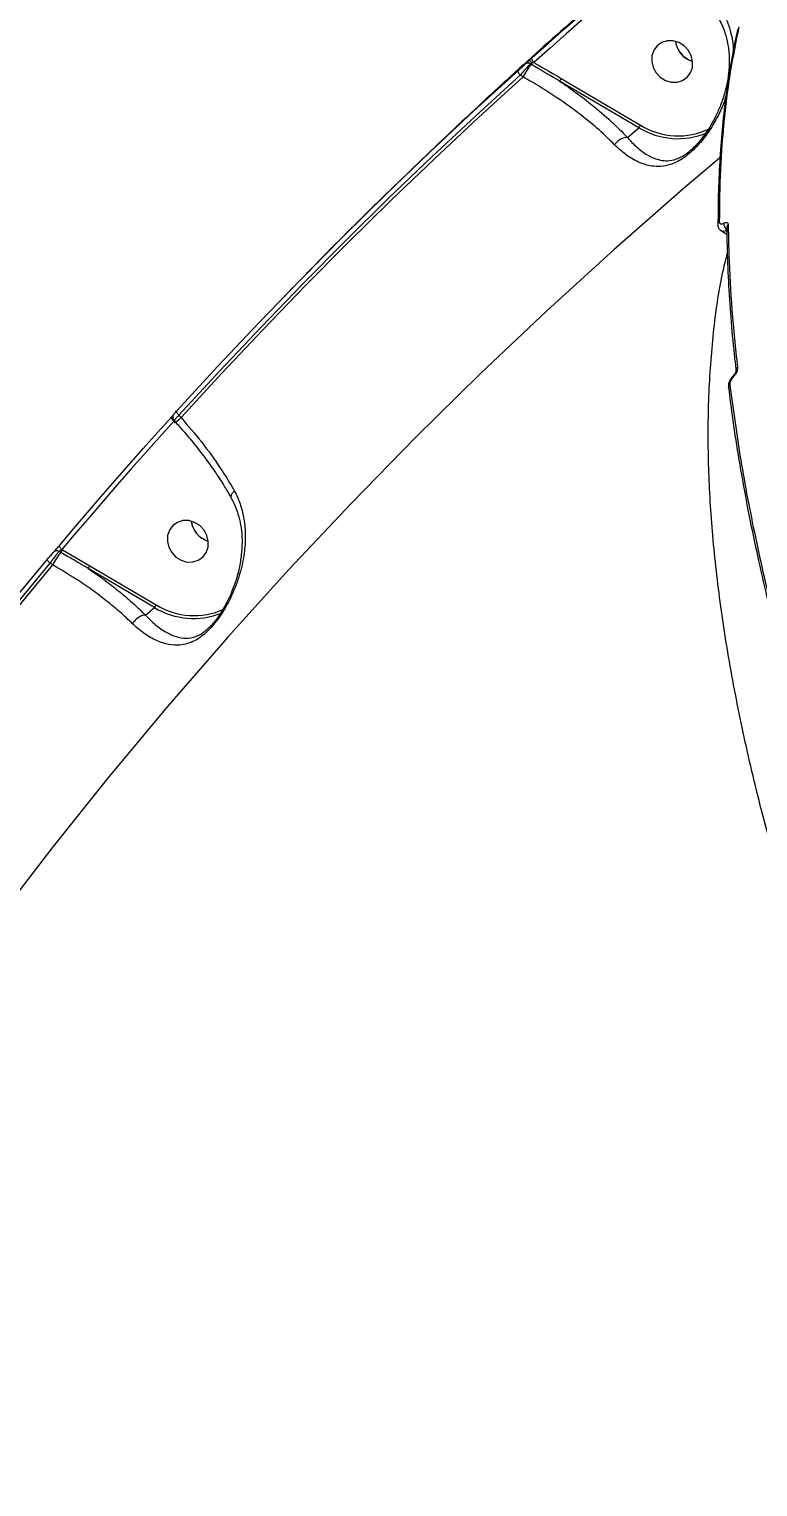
# Model space of a CAD drawing. Header units: millimetres. Extents: x -7151 to 6134, y -5040 to 5562.
# Drawn here: x -2961.4 to -2810.4, y 44.5 to 346.8 of the extents above; entities that cross this region are included whole.
import ezdxf

# ---------------------------------------------------------------- set-up
doc = ezdxf.new("R2010")
doc.units = ezdxf.units.MM
for name, color, linetype in [('DIKOM_ОБЪЕКТ', 7, 'Continuous'), ('DIKOM_РАЗМЕР_ЗОНА', 7, 'Continuous'), ('DIKOM_РАЗМЕР_ОБЪЕКТА', 7, 'Continuous')]:
    doc.layers.add(name, color=color, linetype=linetype)
doc.styles.add('style1', font='arial.ttf', dxfattribs={"width": 0.8})
doc.dimstyles.new('1-50', dxfattribs={"dimtxt": 300, "dimasz": 200, "dimexe": 100, "dimexo": 0, "dimgap": 100, "dimtad": 1, "dimtxsty": 'style1', "dimcen": 200, "dimclrd": 7, "dimclre": 7, "dimclrt": 7, "dimadec": 1, "dimazin": 2, "dimtfac": 1, "dimtmove": 0, "dimatfit": 2, "dimfxl": 0, "dimlwd": 25, "dimlwe": 18, "dimarcsym": 0})

# ---------------------------------------------------------------- blocks, each defined once
blk = doc.blocks.new('*D0')
at = {"layer": 'Defpoints', "color": 0, "transparency": 16777216}
for p in [(4133.55, 168.74), (-4567.47, -1241.13), (4133.55, -4153.12)]:
    blk.add_point(p, dxfattribs=at)
at = {"layer": 'DIKOM_РАЗМЕР_ОБЪЕКТА', "color": 7, "lineweight": 18, "transparency": 16777216}
for p, q in [((4133.55, 168.74), (4133.55, -4253.12)), ((-4567.47, -1241.13), (-4567.47, -4253.12))]:
    blk.add_line(p, q, dxfattribs=at)
at = {"layer": 'DIKOM_РАЗМЕР_ОБЪЕКТА', "color": 7, "lineweight": 25, "transparency": 16777216}
blk.add_line((-4367.47, -4153.12), (3933.55, -4153.12), dxfattribs=at)
at = {"layer": 'DIKOM_РАЗМЕР_ОБЪЕКТА', "color": 7, "transparency": 16777216}
for points in [[(-4367.47, -4119.79), (-4367.47, -4186.45), (-4567.47, -4153.12)], [(3933.55, -4119.79), (3933.55, -4186.45), (4133.55, -4153.12)]]:
    blk.add_solid(points, dxfattribs=at)
at = {"layer": 'DIKOM_РАЗМЕР_ОБЪЕКТА', "color": 7, "transparency": 16777216, "insert": (150.61, -3899.95), "char_height": 300, "attachment_point": 5, "style": 'style1'}
blk.add_mtext('8700', dxfattribs=at)
blk = doc.blocks.new('*D1')
at = {"layer": 'Defpoints', "color": 0, "transparency": 16777216}
for p in [(-2392.45, 3674.75), (-6010.84, -1738.88), (-3202.89, -1738.88)]:
    blk.add_point(p, dxfattribs=at)
at = {"layer": 'DIKOM_РАЗМЕР_ОБЪЕКТА', "color": 7, "lineweight": 18, "transparency": 16777216}
for p, q in [((-2392.45, 3674.75), (-6110.84, 3674.75)), ((-3202.89, -1738.88), (-6110.84, -1738.88))]:
    blk.add_line(p, q, dxfattribs=at)
at = {"layer": 'DIKOM_РАЗМЕР_ОБЪЕКТА', "color": 7, "lineweight": 25, "transparency": 16777216}
blk.add_line((-6010.84, 3474.75), (-6010.84, -1538.88), dxfattribs=at)
at = {"layer": 'DIKOM_РАЗМЕР_ОБЪЕКТА', "color": 7, "transparency": 16777216}
for points in [[(-6044.18, 3474.75), (-5977.51, 3474.75), (-6010.84, 3674.75)], [(-6044.18, -1538.88), (-5977.51, -1538.88), (-6010.84, -1738.88)]]:
    blk.add_solid(points, dxfattribs=at)
at = {"layer": 'DIKOM_РАЗМЕР_ОБЪЕКТА', "color": 7, "transparency": 16777216, "insert": (-6264.01, 967.94), "char_height": 300, "attachment_point": 5, "rotation": 90, "style": 'style1'}
blk.add_mtext('5400', dxfattribs=at)
blk = doc.blocks.new('*D3')
at = {"layer": 'Defpoints', "color": 0, "transparency": 16777216}
for p in [(6133.55, 253.24), (-5802.46, -2467.19), (6133.55, -4939.78)]:
    blk.add_point(p, dxfattribs=at)
at = {"layer": 'DIKOM_РАЗМЕР_ЗОНА', "color": 7, "lineweight": 18, "transparency": 16777216}
for p, q in [((6133.55, 253.24), (6133.55, -5039.78)), ((-5802.46, -2467.19), (-5802.46, -5039.78))]:
    blk.add_line(p, q, dxfattribs=at)
at = {"layer": 'DIKOM_РАЗМЕР_ЗОНА', "color": 7, "lineweight": 25, "transparency": 16777216}
blk.add_line((-5602.46, -4939.78), (5933.55, -4939.78), dxfattribs=at)
at = {"layer": 'DIKOM_РАЗМЕР_ЗОНА', "color": 7, "transparency": 16777216}
for points in [[(-5602.46, -4906.44), (-5602.46, -4973.11), (-5802.46, -4939.78)], [(5933.55, -4906.44), (5933.55, -4973.11), (6133.55, -4939.78)]]:
    blk.add_solid(points, dxfattribs=at)
at = {"layer": 'DIKOM_РАЗМЕР_ЗОНА', "color": 7, "transparency": 16777216, "insert": (186.61, -4686.61), "char_height": 300, "attachment_point": 5, "style": 'style1'}
blk.add_mtext('11950', dxfattribs=at)

msp = doc.modelspace()

# ---------------------------------------------------------------- linework, layer by layer
at = {"layer": 'DIKOM_ОБЪЕКТ', "color": 7, "linetype": 'Continuous', "lineweight": 15}
for p, q in [((-2857.336, 339.522), (-2857.531, 339.638)), ((-2859.025, 336.932), (-2859.62, 337.283)), ((-2835.048, 326.386), (-2851.476, 336.068)), ((-2851.109, 336.614), (-2834.681, 326.933)), ((-2837.41, 324.374), (-2835.048, 326.386)), ((-2824.326, 321.728), (-2823.844, 322.107)), ((-2818.68, 306.304), (-2818.681, 306.347)), ((-2817.933, 305.017), (-2816.783, 304.35)), ((-2906.665, 293.307), (-2909.171, 290.73)), ((-2930.365, 266.759), (-2929.92, 266.269)), ((-2931.096, 265.132), (-2931.439, 265.509)), ((-2931.365, 265.703), (-2930.972, 265.269)), ((-2930.972, 265.269), (-2930.972, 265.271)), ((-2954.606, 238.913), (-2954.49, 238.845)), ((-2954.49, 238.845), (-2948.81, 235.542)), ((-2956.517, 235.736), (-2957.091, 236.075)), ((-2954.828, 238.327), (-2955.175, 238.532)), ((-2935.428, 226.893), (-2949.177, 234.996)), ((-2948.81, 235.542), (-2935.061, 227.439)), ((-2937.284, 225.311), (-2935.428, 226.893))]:
    msp.add_line(p, q, dxfattribs=at)
at = {"layer": 'DIKOM_ОБЪЕКТ', "color": 7, "linetype": 'Continuous', "lineweight": 15, "flags": 128}
for points in [[(-2857.143, 340.927), (-2853.79, 343.92), (-2850.423, 346.897), (-2847.044, 349.859), (-2843.65, 352.806), (-2840.243, 355.737), (-2836.824, 358.653), (-2833.391, 361.554), (-2829.945, 364.439)], [(-2829.612, 363.41), (-2833.056, 360.527), (-2836.485, 357.629), (-2839.902, 354.715), (-2843.306, 351.786), (-2846.697, 348.842), (-2850.074, 345.882), (-2853.438, 342.907), (-2856.788, 339.917)], [(-2825.657, 343.389), (-2826.736, 344.055), (-2827.928, 344.401), (-2829.136, 344.401), (-2830.262, 344.053), (-2831.215, 343.386), (-2831.918, 342.454), (-2832.314, 341.332), (-2832.37, 340.112), (-2832.083, 338.893), (-2831.475, 337.772), (-2830.595, 336.841), (-2829.516, 336.175), (-2828.324, 335.829), (-2827.116, 335.83), (-2825.99, 336.178), (-2825.037, 336.845), (-2824.334, 337.777), (-2823.938, 338.898), (-2823.882, 340.118), (-2824.17, 341.338), (-2824.778, 342.458), (-2825.657, 343.389)], [(-2856.788, 339.917), (-2856.909, 340.065), (-2857.014, 340.217), (-2857.099, 340.369), (-2857.16, 340.513), (-2857.196, 340.646), (-2857.205, 340.762), (-2857.188, 340.857), (-2857.143, 340.927)], [(-2825.64, 341.063), (-2824.56, 340.397), (-2823.886, 340.158)], [(-2930.782, 267.707), (-2922.318, 276.919), (-2913.74, 286.023), (-2905.052, 295.016), (-2896.253, 303.898), (-2887.345, 312.667), (-2878.329, 321.323), (-2869.206, 329.864), (-2859.979, 338.289)], [(-2859.62, 337.283), (-2868.841, 328.864), (-2877.955, 320.33), (-2886.964, 311.682), (-2895.864, 302.919), (-2904.655, 294.045), (-2913.337, 285.059), (-2921.907, 275.963), (-2930.365, 266.759)], [(-2929.92, 266.269), (-2921.445, 275.493), (-2912.858, 284.607), (-2904.158, 293.611), (-2895.348, 302.503), (-2886.428, 311.282), (-2877.4, 319.948), (-2868.265, 328.498), (-2859.025, 336.932)], [(-2859.62, 337.283), (-2859.741, 337.43), (-2859.846, 337.581), (-2859.931, 337.731), (-2859.992, 337.875), (-2860.029, 338.008), (-2860.039, 338.124), (-2860.022, 338.219), (-2859.979, 338.289)], [(-2818.31, 320.045), (-2825.886, 313.616), (-2840.131, 301.154), (-2854.13, 288.414), (-2867.878, 275.399), (-2881.371, 262.113), (-2894.603, 248.561), (-2907.571, 234.747), (-2920.271, 220.676), (-2932.699, 206.351), (-2944.851, 191.778), (-2956.723, 176.96), (-2968.31, 161.904), (-2979.61, 146.613), (-2990.62, 131.093), (-3001.334, 115.348), (-3011.75, 99.383), (-3019.705, 86.718)], [(-2816.466, 272.249), (-2816.472, 272.277), (-2816.476, 272.31)], [(-2955.042, 239.84), (-2952.194, 243.213), (-2949.331, 246.573), (-2946.455, 249.92), (-2943.563, 253.254), (-2940.658, 256.575), (-2937.738, 259.883), (-2934.804, 263.177), (-2931.856, 266.458)], [(-2931.439, 265.509), (-2931.572, 265.645), (-2931.688, 265.786), (-2931.783, 265.927), (-2931.854, 266.063), (-2931.898, 266.188), (-2931.913, 266.298), (-2931.899, 266.389), (-2931.856, 266.458)], [(-2930.365, 266.759), (-2930.497, 266.895), (-2930.613, 267.035), (-2930.707, 267.176), (-2930.778, 267.311), (-2930.822, 267.436), (-2930.837, 267.546), (-2930.824, 267.638), (-2930.782, 267.707)], [(-2931.439, 265.509), (-2934.385, 262.231), (-2937.317, 258.939), (-2940.234, 255.635), (-2943.137, 252.316), (-2946.026, 248.985), (-2948.9, 245.641), (-2951.76, 242.284), (-2954.606, 238.913)], [(-2926.037, 243.896), (-2927.116, 244.561), (-2928.308, 244.908), (-2929.516, 244.907), (-2930.643, 244.559), (-2931.596, 243.892), (-2932.299, 242.96), (-2932.694, 241.839), (-2932.75, 240.619), (-2932.463, 239.399), (-2931.855, 238.278), (-2930.976, 237.348), (-2929.896, 236.682), (-2928.705, 236.335), (-2927.496, 236.336), (-2926.371, 236.684), (-2925.417, 237.351), (-2924.715, 238.283), (-2924.319, 239.405), (-2924.263, 240.624), (-2924.55, 241.844), (-2925.158, 242.965), (-2926.037, 243.896)], [(-2954.606, 238.913), (-2954.742, 239.045), (-2954.862, 239.182), (-2954.96, 239.319), (-2955.034, 239.451), (-2955.08, 239.573), (-2955.097, 239.682), (-2955.084, 239.772), (-2955.042, 239.84)], [(-2926.02, 241.569), (-2924.941, 240.904), (-2924.266, 240.664)], [(-3018.229, 156.516), (-3011.073, 166.92), (-3003.791, 177.229), (-2996.386, 187.44), (-2988.857, 197.554), (-2981.206, 207.567), (-2973.434, 217.48), (-2965.542, 227.291), (-2957.531, 236.998)], [(-2957.091, 236.075), (-2965.096, 226.376), (-2972.982, 216.573), (-2980.747, 206.669), (-2988.392, 196.663), (-2995.914, 186.558), (-3003.314, 176.355), (-3010.59, 166.055), (-3017.74, 155.66)], [(-2957.091, 236.075), (-2957.227, 236.206), (-2957.347, 236.342), (-2957.445, 236.478), (-2957.519, 236.609), (-2957.566, 236.731), (-2957.583, 236.839), (-2957.572, 236.929), (-2957.531, 236.998)], [(-3017.287, 155.161), (-3010.123, 165.578), (-3002.834, 175.899), (-2995.42, 186.123), (-2987.883, 196.248), (-2980.222, 206.273), (-2972.441, 216.197), (-2964.539, 226.019), (-2956.517, 235.736)]]:
    msp.add_lwpolyline(points, dxfattribs=at)
at = {"layer": 'DIKOM_ОБЪЕКТ', "color": 7, "linetype": 'Continuous', "lineweight": 15}
for centre, radius, start, end in [((-2822.589, 344.835), 4.852, 186.39836, 231.0341), ((-2822.594, 344.828), 4.846, 186.3223, 254.53281), ((-2847.67, 331.376), 12.641, 139.87326, 153.92633), ((-2858.028, 338.921), 0.873, 55.24968, 127.8511), ((-2861.1, 336.411), 5.25, 40.62526, 49.72553), ((-2858.796, 340.803), 1.942, 318.75526, 329.91828), ((-2853.09, 337.549), 2.19, 317.46644, 334.75643), ((-2836.664, 327.87), 2.194, 317.43984, 334.71128), ((-2826.854, 339.584), 14.877, 238.25663, 295.60559), ((-2826.939, 339.752), 15.633, 238.75447, 292.46188), ((-2817.965, 306.326), 0.717, 124.32954, 178.33064), ((-2815.945, 306.488), 1.493, 175.87491, 235.42073), ((-2816.11, 305.687), 0.713, 124.09562, 180.97086), ((-2814.235, 276.142), 0.679, 122.70385, 185.42847), ((-2815.793, 272.342), 0.684, 122.87903, 182.68951), ((-2815.181, 274.9), 0.247, 148.01307, 208.00178), ((-2914.182, 248.637), 23.634, 131.75312, 135.26829), ((-2922.966, 245.344), 4.855, 186.42047, 231.02477), ((-2922.972, 245.336), 4.848, 186.33536, 254.51956), ((-2956.755, 239.954), 2.522, 319.83163, 333.92417), ((-2945.163, 230.18), 12.64, 139.87277, 153.92682), ((-2955.667, 237.824), 0.862, 55.24594, 136.20137), ((-2950.812, 236.49), 2.215, 317.56003, 334.65995), ((-2937.063, 228.387), 2.215, 317.56173, 334.6597), ((-2927.313, 240.276), 15.652, 238.7686, 291.63537), ((-2927.228, 240.111), 14.898, 238.27873, 294.39897)]:
    msp.add_arc(centre, radius, start, end, dxfattribs=at)
for points, knots in [([(-2838.269, 357.684), (-2841.172, 355.186), (-2848.722, 348.689), (-2860.684, 337.925), (-2874.179, 325.431), (-2887.433, 312.679), (-2897.364, 302.891), (-2902.803, 297.282), (-2903.973, 296.075)], [0, 0, 0, 0, 0.12754687, 0.33166563, 0.53578047, 0.73990013, 0.94402728, 1, 1, 1, 1]), ([(-2817.933, 350.871), (-2817.527, 350.133), (-2816.717, 348.656), (-2815.859, 345.815), (-2815.413, 343.658), (-2815.468, 342.318), (-2815.47, 342.273)], [0, 0, 0, 0, 0.2794636, 0.5590871, 0.9850249, 1, 1, 1, 1]), ([(-2818.712, 349.392), (-2818.456, 348.963), (-2817.829, 347.916), (-2817.128, 346.061), (-2816.575, 343.866), (-2816.296, 341.503), (-2816.291, 339.003), (-2816.581, 336.392), (-2817.169, 333.727), (-2818.008, 331.191), (-2818.997, 328.923), (-2820.028, 326.996), (-2821.072, 325.354), (-2822.102, 323.979), (-2823.03, 322.891), (-2823.613, 322.346), (-2823.859, 322.116)], [0, 0, 0, 0, 0.0525607, 0.1285045, 0.2075195, 0.2900399, 0.3766167, 0.4665982, 0.5598317, 0.6535638, 0.7330005, 0.8023952, 0.8639245, 0.9174768, 0.9652713, 1, 1, 1, 1]), ([(-2814.537, 346.822), (-2814.681, 346.211), (-2815.285, 343.64), (-2816.136, 338.893), (-2817.083, 332.582), (-2817.804, 326.051), (-2818.308, 319.322), (-2818.603, 312.753), (-2818.624, 308.34), (-2818.634, 306.307)], [0, 0, 0, 0, 0.0504502, 0.2124185, 0.374541, 0.5367678, 0.6990622, 0.861367, 1, 1, 1, 1]), ([(-2814.295, 347.327), (-2814.924, 344.247), (-2816.182, 338.087), (-2817.422, 328.19), (-2818.226, 317.86), (-2818.321, 310.565), (-2818.369, 306.918)], [0, 0, 0, 0, 0.2490962, 0.4981941, 0.7490973, 1, 1, 1, 1]), ([(-2859.979, 338.289), (-2859.848, 338.408), (-2859.587, 338.644), (-2859.177, 339.025), (-2858.809, 339.371), (-2858.645, 339.531), (-2858.564, 339.61)], [0, 0, 0, 0, 0.2566541, 0.5136251, 0.761242, 1, 1, 1, 1]), ([(-2857.531, 339.638), (-2857.66, 339.504), (-2857.921, 339.234), (-2858.471, 338.623), (-2859.069, 337.938), (-2859.437, 337.501), (-2859.62, 337.283)], [0, 0, 0, 0, 0.2425171, 0.491732, 0.7473121, 1, 1, 1, 1]), ([(-2858.564, 339.61), (-2858.489, 339.683), (-2858.338, 339.83), (-2858.026, 340.122), (-2857.807, 340.324), (-2857.706, 340.417)], [0, 0, 0, 0, 0.35095378, 0.70141932, 1, 1, 1, 1]), ([(-2857.706, 340.417), (-2857.651, 340.467), (-2857.458, 340.644), (-2857.274, 340.81), (-2857.143, 340.927)], [0, 0, 0, 0, 0.2878609, 1, 1, 1, 1]), ([(-2857.115, 339.829), (-2857.169, 339.811), (-2857.28, 339.773), (-2857.42, 339.711), (-2857.5, 339.664), (-2857.525, 339.643), (-2857.531, 339.638)], [0, 0, 0, 0, 0.3280416, 0.6790877, 0.9206378, 1, 1, 1, 1]), ([(-2851.476, 336.068), (-2853.173, 337.07), (-2855.123, 338.221), (-2857.081, 339.373), (-2857.336, 339.522)], [0, 0, 0, 0, 0.8701825, 1, 1, 1, 1]), ([(-2856.788, 339.917), (-2856.866, 339.899), (-2856.974, 339.874), (-2857.084, 339.839), (-2857.115, 339.829)], [0, 0, 0, 0, 0.72097167, 1, 1, 1, 1]), ([(-2856.788, 339.917), (-2856.604, 339.809), (-2854.715, 338.7), (-2852.819, 337.604), (-2851.109, 336.614)], [0, 0, 0, 0, 0.097418, 1, 1, 1, 1]), ([(-2840.052, 322.852), (-2841.098, 323.879), (-2843.206, 325.95), (-2847.215, 329.236), (-2851.336, 332.204), (-2855.398, 334.83), (-2857.812, 336.229), (-2859.025, 336.932)], [0, 0, 0, 0, 0.210644, 0.4247435, 0.6762151, 0.8373895, 1, 1, 1, 1]), ([(-2851.476, 336.068), (-2850.299, 335.256), (-2847.934, 333.625), (-2844.344, 330.846), (-2840.703, 327.746), (-2838.514, 325.504), (-2837.41, 324.374)], [0, 0, 0, 0, 0.2160775, 0.4341139, 0.7147666, 1, 1, 1, 1]), ([(-2816.998, 332.869), (-2817.241, 332.13), (-2817.824, 330.36), (-2819.216, 327.669), (-2821.072, 324.744), (-2822.99, 322.464), (-2824.673, 320.924), (-2825.98, 319.948), (-2827.278, 319.214), (-2828.81, 318.605), (-2830.516, 318.291), (-2832.691, 318.396), (-2835.126, 319.152), (-2837.686, 320.647), (-2839.312, 322.162), (-2840.052, 322.852)], [0, 0, 0, 0, 0.059837, 0.1431919, 0.2263014, 0.315718, 0.3612676, 0.4068222, 0.4552777, 0.5038005, 0.5825125, 0.6613764, 0.7807652, 0.9001399, 1, 1, 1, 1]), ([(-2837.414, 324.373), (-2837.634, 324.364), (-2838.073, 324.347), (-2838.806, 324.031), (-2839.462, 323.555), (-2839.859, 323.125), (-2840.025, 322.889), (-2840.052, 322.852)], [0, 0, 0, 0, 0.24629636, 0.49253226, 0.7387381, 0.95809945, 1, 1, 1, 1]), ([(-2837.41, 324.374), (-2837.41, 324.374), (-2837.411, 324.373), (-2837.413, 324.373), (-2837.414, 324.373)], [0, 0, 0, 0, 0.5855765, 1, 1, 1, 1]), ([(-2837.414, 324.373), (-2837.414, 324.372), (-2836.763, 323.654), (-2835.424, 322.233), (-2833.264, 320.647), (-2831.262, 319.76), (-2829.435, 319.487), (-2828.023, 319.632), (-2826.714, 320.098), (-2825.569, 320.682), (-2824.742, 321.378), (-2824.326, 321.728)], [0, 0, 0, 0, 0.000117, 0.159578, 0.347147, 0.5395342, 0.6600683, 0.7829999, 0.8537441, 0.9264476, 1, 1, 1, 1]), ([(-2818.669, 306.348), (-2818.673, 306.3), (-2818.69, 306.052), (-2818.556, 305.635), (-2818.269, 305.202), (-2818.003, 305.085), (-2817.91, 305.045)], [0, 0, 0, 0, 0.09096122, 0.47211687, 0.81631529, 1, 1, 1, 1]), ([(-2818.369, 306.918), (-2818.355, 306.806), (-2818.326, 306.582), (-2818.108, 306.422), (-2817.8, 306.415), (-2817.549, 306.539), (-2817.434, 306.596)], [0, 0, 0, 0, 0.263257, 0.5267144, 0.7813042, 1, 1, 1, 1]), ([(-2817.434, 306.596), (-2817.319, 306.653), (-2817.072, 306.775), (-2816.769, 306.768), (-2816.554, 306.61), (-2816.525, 306.389), (-2816.51, 306.278)], [0, 0, 0, 0, 0.22145766, 0.47449378, 0.73731293, 1, 1, 1, 1]), ([(-2816.796, 305.678), (-2816.79, 304.44), (-2816.772, 300.806), (-2816.51, 294.591), (-2816.01, 287.049), (-2815.465, 280.876), (-2815.018, 277.168), (-2814.887, 276.082)], [0, 0, 0, 0, 0.13189052, 0.38690491, 0.64126765, 0.89491859, 1, 1, 1, 1]), ([(-2816.51, 306.278), (-2816.506, 305.862), (-2816.483, 303.783), (-2816.338, 297.966), (-2815.845, 288.631), (-2815.017, 280.688), (-2814.602, 276.713)], [0, 0, 0, 0, 0.0441407, 0.2207209, 0.6100135, 1, 1, 1, 1]), ([(-2816.613, 305.161), (-2816.812, 305.074), (-2817.238, 304.887), (-2817.703, 304.873), (-2817.877, 305.016), (-2817.914, 305.047)], [0, 0, 0, 0, 0.4074102, 0.8739209, 1, 1, 1, 1]), ([(-2596.098, -166.406), (-2600.261, -162.224), (-2608.591, -153.854), (-2620.965, -140.705), (-2633.211, -127.162), (-2645.452, -113.028), (-2657.656, -98.317), (-2669.784, -83.045), (-2681.64, -67.456), (-2693.573, -51.065), (-2705.518, -33.858), (-2717.404, -15.848), (-2728.823, 2.366), (-2739.725, 20.698), (-2750.053, 39.064), (-2759.76, 57.387), (-2768.818, 75.635), (-2777.226, 93.78), (-2784.973, 111.786), (-2792.024, 129.569), (-2798.344, 147.047), (-2803.9, 164.147), (-2808.671, 180.835), (-2812.664, 197.092), (-2815.878, 212.885), (-2818.298, 228.14), (-2819.915, 242.787), (-2820.719, 257.029), (-2820.671, 270.802), (-2819.659, 283.958), (-2818.333, 293.798), (-2817.035, 298.917), (-2816.696, 300.256)], [0, 0, 0, 0, 0.0304701, 0.0609767, 0.0914833, 0.1219538, 0.1536733, 0.185434, 0.2171948, 0.2489145, 0.2838219, 0.3188399, 0.3539137, 0.3889879, 0.4240053, 0.458912, 0.4937031, 0.5286046, 0.5635622, 0.5985195, 0.6334205, 0.6682114, 0.7029196, 0.7377376, 0.7726112, 0.807485, 0.8423026, 0.8770106, 0.9136661, 0.9503542, 0.9870099, 1, 1, 1, 1]), ([(-2814.602, 276.713), (-2814.596, 276.619), (-2814.583, 276.385), (-2814.662, 275.97), (-2814.841, 275.519), (-2815.085, 275.107), (-2815.294, 274.892), (-2815.399, 274.784)], [0, 0, 0, 0, 0.1655285, 0.4120657, 0.6201095, 0.8097027, 1, 1, 1, 1]), ([(-2814.914, 276.09), (-2814.913, 276.085), (-2814.909, 276.065), (-2814.915, 275.893), (-2814.987, 275.638), (-2815.109, 275.382), (-2815.235, 275.197), (-2815.333, 275.083), (-2815.378, 275.044), (-2815.39, 275.034)], [0, 0, 0, 0, 0.068871, 0.3065019, 0.5520928, 0.7307322, 0.8629372, 0.9630103, 1, 1, 1, 1]), ([(-2815.39, 275.03), (-2815.394, 275.026), (-2815.603, 274.86), (-2815.954, 274.405), (-2816.325, 273.668), (-2816.52, 272.943), (-2816.466, 272.504), (-2816.442, 272.314)], [0, 0, 0, 0, 0.0055546, 0.2602639, 0.5175871, 0.7909189, 1, 1, 1, 1]), ([(-2816.411, 272.256), (-2816.311, 271.401), (-2815.904, 267.917), (-2814.974, 261.644), (-2813.618, 253.441), (-2812.036, 245.08), (-2810.247, 236.583), (-2808.252, 227.956), (-2806.037, 219.2), (-2804.177, 212.254), (-2802.986, 208.192), (-2802.673, 207.125)], [0, 0, 0, 0, 0.0423076, 0.1723201, 0.3024425, 0.4326461, 0.5628991, 0.6931744, 0.8234312, 0.9536426, 1, 1, 1, 1]), ([(-2815.399, 274.784), (-2815.501, 274.679), (-2815.706, 274.469), (-2815.943, 274.069), (-2816.112, 273.634), (-2816.185, 273.235), (-2816.171, 273.008), (-2816.164, 272.917)], [0, 0, 0, 0, 0.1920454, 0.3836205, 0.5901913, 0.8340665, 1, 1, 1, 1]), ([(-2816.164, 272.917), (-2815.469, 267.812), (-2814.079, 257.602), (-2810.983, 241.529), (-2807.206, 224.969), (-2804.017, 213.504), (-2802.423, 207.772)], [0, 0, 0, 0, 0.24859443, 0.49718886, 0.74859503, 1, 1, 1, 1]), ([(-2931.541, 266.811), (-2931.599, 266.746), (-2931.692, 266.641), (-2931.827, 266.491), (-2931.88, 266.433)], [0, 0, 0, 0, 0.6139495, 1, 1, 1, 1]), ([(-2931.117, 267.335), (-2931.173, 267.273), (-2931.288, 267.143), (-2931.356, 267.064), (-2931.407, 267), (-2931.452, 266.939), (-2931.526, 266.819), (-2931.61, 266.61), (-2931.64, 266.302), (-2931.567, 265.967), (-2931.425, 265.79), (-2931.361, 265.71)], [0, 0, 0, 0, 0.154541, 0.3211637, 0.3797138, 0.4245724, 0.474171, 0.5745521, 0.7108983, 0.8683411, 1, 1, 1, 1]), ([(-2930.365, 266.759), (-2930.396, 266.727), (-2930.603, 266.516), (-2930.945, 266.161), (-2931.251, 265.837), (-2931.386, 265.688), (-2931.354, 265.714), (-2931.348, 265.718)], [0, 0, 0, 0, 0.0521733, 0.3479542, 0.6431873, 0.9385012, 1, 1, 1, 1]), ([(-2931.118, 267.335), (-2931.113, 267.341), (-2931.048, 267.414), (-2930.919, 267.557), (-2930.8, 267.688), (-2930.782, 267.707)], [0, 0, 0, 0, 0.0646682, 0.8597668, 1, 1, 1, 1]), ([(-2929.92, 266.269), (-2928.462, 264.581), (-2925.504, 261.157), (-2921.991, 256.236), (-2919.881, 252.861), (-2919.002, 251.316), (-2918.87, 251.084)], [0, 0, 0, 0, 0.34350502, 0.69693654, 0.95453886, 1, 1, 1, 1]), ([(-2931.339, 265.674), (-2931.344, 265.666), (-2931.363, 265.632), (-2931.403, 265.569), (-2931.435, 265.517), (-2931.439, 265.509)], [0, 0, 0, 0, 0.193317, 0.8782905, 1, 1, 1, 1]), ([(-2930.997, 265.248), (-2930.398, 264.584), (-2928.991, 263.023), (-2926.902, 260.478), (-2924.729, 257.654), (-2922.712, 254.804), (-2920.954, 252.126), (-2919.963, 250.42), (-2919.517, 249.654)], [0, 0, 0, 0, 0.13328223, 0.31305625, 0.49345914, 0.67380333, 0.85347713, 1, 1, 1, 1]), ([(-2918.87, 251.084), (-2918.754, 250.868), (-2918.179, 249.803), (-2917.389, 247.756), (-2916.717, 244.694), (-2916.516, 241.322), (-2916.852, 237.414), (-2917.832, 233.233), (-2919.447, 229.134), (-2921.171, 226.045), (-2922.601, 224.022), (-2923.733, 222.666), (-2924.879, 221.539), (-2926.138, 220.544), (-2927.485, 219.775), (-2929.243, 219.16), (-2931.304, 218.981), (-2933.727, 219.456), (-2936.253, 220.588), (-2938.368, 222.052), (-2939.602, 223.2), (-2939.973, 223.546)], [0, 0, 0, 0, 0.01345679, 0.06632547, 0.11923314, 0.18327478, 0.24735133, 0.32647966, 0.40536621, 0.46786116, 0.49909565, 0.53030219, 0.56143969, 0.59261861, 0.63451404, 0.67648718, 0.74808255, 0.81976129, 0.8939569, 0.96806619, 1, 1, 1, 1]), ([(-2919.472, 249.691), (-2919.505, 249.742), (-2919.605, 249.896), (-2919.498, 250.29), (-2919.239, 250.695), (-2918.994, 250.963), (-2918.9, 251.056), (-2918.87, 251.084)], [0, 0, 0, 0, 0.1650153, 0.4943217, 0.8237168, 0.9456486, 1, 1, 1, 1]), ([(-2919.58, 249.625), (-2919.535, 249.554), (-2919.088, 248.862), (-2918.472, 247.37), (-2917.761, 245.165), (-2917.349, 242.802), (-2917.236, 240.341), (-2917.39, 237.76), (-2917.825, 235.108), (-2918.494, 232.589), (-2919.3, 230.361), (-2920.135, 228.483), (-2920.993, 226.857), (-2921.852, 225.465), (-2922.7, 224.28), (-2923.535, 223.297), (-2924.115, 222.694), (-2924.4, 222.465), (-2924.429, 222.442)], [0, 0, 0, 0, 0.0091242, 0.0887266, 0.1712581, 0.2556576, 0.3415366, 0.4294209, 0.5224088, 0.6137537, 0.6873705, 0.7521811, 0.8091087, 0.8598152, 0.9062926, 0.949779, 0.9949848, 1, 1, 1, 1]), ([(-2956.288, 238.42), (-2956.281, 238.428), (-2956.209, 238.506), (-2956.028, 238.702), (-2955.713, 239.058), (-2955.363, 239.46), (-2955.149, 239.713), (-2955.042, 239.84)], [0, 0, 0, 0, 0.0277318, 0.2650197, 0.5077081, 0.7540318, 1, 1, 1, 1]), ([(-2954.606, 238.913), (-2954.661, 238.884), (-2954.771, 238.825), (-2954.937, 238.722), (-2955.071, 238.626), (-2955.14, 238.568), (-2955.167, 238.541), (-2955.173, 238.535), (-2955.175, 238.532)], [0, 0, 0, 0, 0.26329716, 0.51594799, 0.75199261, 0.94131819, 0.97435835, 1, 1, 1, 1]), ([(-2957.531, 236.998), (-2957.424, 237.125), (-2957.21, 237.378), (-2956.862, 237.781), (-2956.548, 238.137), (-2956.369, 238.334), (-2956.296, 238.412), (-2956.288, 238.42)], [0, 0, 0, 0, 0.2458255, 0.4918064, 0.7342627, 0.9714244, 1, 1, 1, 1]), ([(-2955.175, 238.532), (-2955.188, 238.518), (-2955.31, 238.389), (-2955.598, 238.057), (-2956.088, 237.445), (-2956.618, 236.746), (-2956.934, 236.298), (-2957.091, 236.075)], [0, 0, 0, 0, 0.02868633, 0.26710587, 0.51013124, 0.75567137, 1, 1, 1, 1]), ([(-2949.177, 234.996), (-2949.459, 235.165), (-2950.867, 236.009), (-2952.756, 237.108), (-2954.36, 238.052), (-2954.828, 238.327)], [0, 0, 0, 0, 0.150425, 0.7521311, 1, 1, 1, 1]), ([(-2939.973, 223.546), (-2940.808, 224.339), (-2942.486, 225.932), (-2945.331, 228.275), (-2948.373, 230.555), (-2952.039, 233.073), (-2954.857, 234.749), (-2956.517, 235.736)], [0, 0, 0, 0, 0.1872775, 0.3765499, 0.556992, 0.7391887, 1, 1, 1, 1]), ([(-2949.177, 234.996), (-2948.105, 234.253), (-2945.952, 232.761), (-2942.885, 230.381), (-2939.931, 227.89), (-2938.17, 226.174), (-2937.284, 225.311)], [0, 0, 0, 0, 0.2380383, 0.4781512, 0.7377039, 1, 1, 1, 1]), ([(-2937.289, 225.31), (-2937.501, 225.294), (-2937.925, 225.261), (-2938.637, 224.924), (-2939.304, 224.416), (-2939.704, 223.952), (-2939.905, 223.657), (-2939.95, 223.585), (-2939.973, 223.546)], [0, 0, 0, 0, 0.2316244, 0.4632595, 0.6948856, 0.9264266, 0.961009, 1, 1, 1, 1]), ([(-2937.284, 225.311), (-2937.285, 225.311), (-2937.286, 225.31), (-2937.288, 225.31), (-2937.289, 225.31)], [0, 0, 0, 0, 0.6209643, 1, 1, 1, 1]), ([(-2937.289, 225.31), (-2937.288, 225.31), (-2936.921, 224.973), (-2935.951, 223.861), (-2934.071, 222.382), (-2931.976, 221.156), (-2929.93, 220.514), (-2928.232, 220.475), (-2926.746, 220.892), (-2925.647, 221.441), (-2924.902, 222.038), (-2924.61, 222.272)], [0, 0, 0, 0, 0.0000966, 0.074394, 0.2457667, 0.4218571, 0.5855755, 0.7528658, 0.8450578, 0.939287, 1, 1, 1, 1]), ([(-2924.61, 222.272), (-2924.589, 222.287), (-2924.529, 222.33), (-2924.466, 222.397), (-2924.425, 222.439)], [0, 0, 0, 0, 0.3559478, 1, 1, 1, 1])]:
    msp.add_open_spline(points, degree=3, knots=knots, dxfattribs=at)

# ---------------------------------------------------------------- dimensions: what is measured, and where the dimension line sits
at = {"layer": 'DIKOM_РАЗМЕР_ЗОНА'}
dim = msp.add_linear_dim(base=(6133.546, -4939.778), p1=(-5802.455, -2467.185), p2=(6133.546, 253.243), text='11950', dimstyle='1-50', dxfattribs=at)
dim.commit()
dim.dimension.update_dxf_attribs({"geometry": '*D3', "text_midpoint": (186.606, -4939.778), "dimtype": 160})
at = {"layer": 'DIKOM_РАЗМЕР_ОБЪЕКТА'}
dim = msp.add_linear_dim(base=(-6010.843, -1738.877), p1=(-2392.449, 3674.75), p2=(-3202.885, -1738.877), angle=90, text='5400', dimstyle='1-50', dxfattribs=at)
dim.commit()
dim.dimension.update_dxf_attribs({"geometry": '*D1', "text_midpoint": (-6010.843, 967.936), "dimtype": 160})
dim = msp.add_linear_dim(base=(4133.546, -4153.121), p1=(-4567.472, -1241.128), p2=(4133.546, 168.743), text='8700', dimstyle='1-50', dxfattribs=at)
dim.commit()
dim.dimension.update_dxf_attribs({"geometry": '*D0', "text_midpoint": (150.606, -4153.121), "dimtype": 160})

doc.saveas('drawing.dxf')
